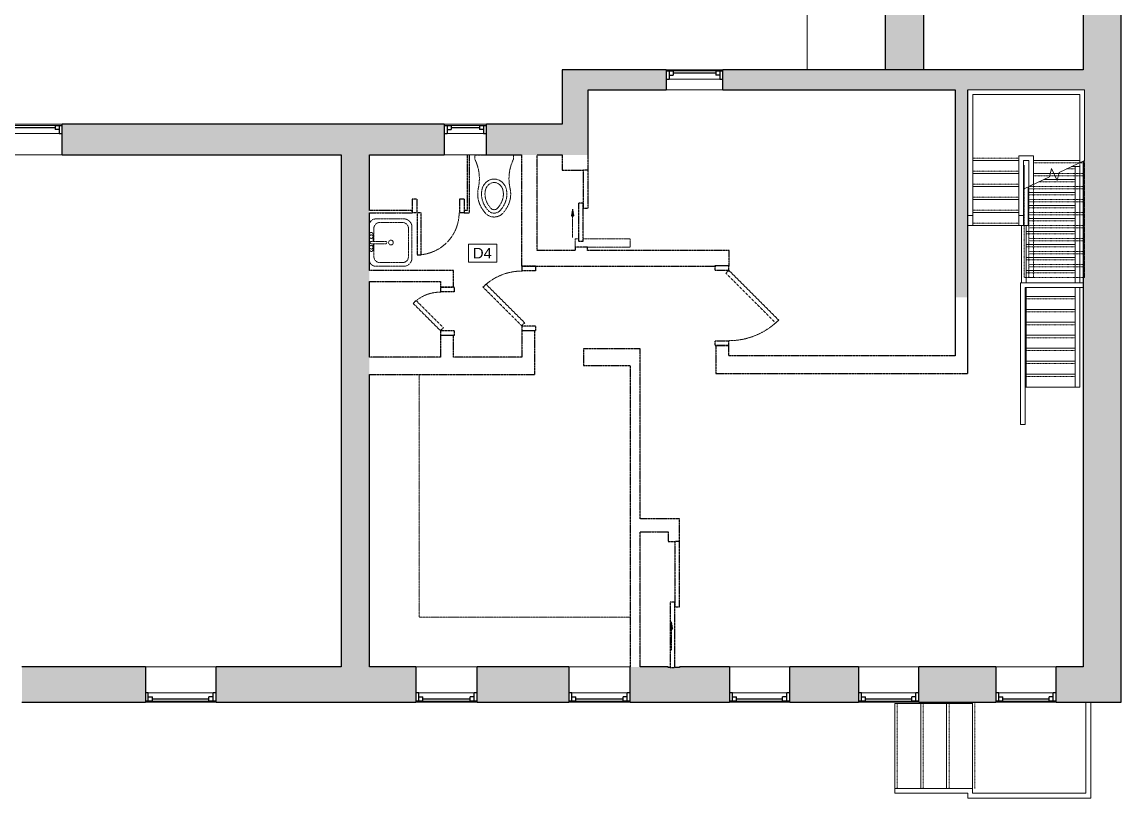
# Model space of a CAD drawing. Header units: inches. Extents: x -529 to 1015, y -2066 to -1239.
# Drawn here: x 549.6 to 1015, y -1970.5 to -1641.7 of the extents above; entities that cross this region are included whole.
import ezdxf

# ---------------------------------------------------------------- set-up
doc = ezdxf.new("R2010")
doc.units = ezdxf.units.IN
doc.header["$MEASUREMENT"] = 0
doc.linetypes.add('Demolished', pattern=[0.1875, 0.125, -0.0625])
doc.linetypes.add('Overhead 1_16_', pattern=[0.101562, 0.0625, -0.039062])
for name, color, linetype, lineweight in [('A-ANNO-KEYN', 231, 'Continuous', 9), ('A-DETL-GENF', 92, 'Demolished', 9), ('A-DOOR', 31, 'Continuous', 18), ('A-DOOR-FRAM', 31, 'Continuous', 30), ('A-FLOR-HRAL', 11, 'Continuous', 18), ('A-GENM', 13, 'Demolished', 9), ('A-GLAZ', 151, 'Continuous', 18), ('A-ROOF', 132, 'Demolished', 9), ('A-ROOF-PATT', 132, 'Continuous', 18), ('A-WALL', 113, 'Continuous', 18), ('A-WALL-PATT', 111, 'Continuous', 18), ('I-WALL', 2, 'Demolished', 9), ('P-SANR-FIXT', 6, 'Demolished', 9), ('S-STRS', 31, 'Continuous', 18), ('S-STRS-MBND', 31, 'Continuous', 18)]:
    doc.layers.add(name, color=color, linetype=linetype, lineweight=lineweight)
doc.styles.add('Arial', font='arial.ttf', dxfattribs={"height": 4.5})

# ---------------------------------------------------------------- blocks, each defined once
blk = doc.blocks.new('Window-Double-Hung - 24_ x 44_-5956784-2ND FLOOR - DEMOLITION')
at = {"layer": 'A-GLAZ', "color": 8, "lineweight": 30}
for p, q in [((-12, 4.25), (-12, -4.25)), ((-12, 3.75), (-9, 3.75)), ((-12, 0.25), (-10.75, 0.25)), ((-10.75, 3.75), (-10.75, 0.25)), ((-10.75, 2), (-9, 2)), ((-9, 3.75), (-9, 2)), ((-9, 2.875), (9, 2.875)), ((9, 3.75), (12, 3.75)), ((9, 3.75), (9, 2)), ((10.75, 2), (9, 2)), ((10.75, 3.75), (10.75, 0.25)), ((10.75, 0.25), (12, 0.25)), ((12, -4.25), (12, 4.25))]:
    blk.add_line(p, q, dxfattribs=at)
at = {"layer": 'A-GLAZ'}
for p, q in [((12, 4.25), (-12, 4.25)), ((-12, -4.25), (12, -4.25))]:
    blk.add_line(p, q, dxfattribs=at)
at = {"layer": 'A-GLAZ', "lineweight": 9}
for p, q in [((-10.75, 0.25), (10.75, 0.25)), ((-9, 3.75), (9, 3.75))]:
    blk.add_line(p, q, dxfattribs=at)
blk = doc.blocks.new('Window-Double-Hung - 24_ x 44_-5077948-2ND FLOOR - DEMOLITION')
at = {"layer": 'A-GLAZ', "color": 8, "lineweight": 30}
for p, q in [((-12, 6.5), (-12, -6.5)), ((-12, 6), (-9, 6)), ((-10.75, 6), (-10.75, 2.5)), ((-9, 6), (-9, 4.25)), ((-9, 5.125), (9, 5.125)), ((9, 6), (12, 6)), ((9, 6), (9, 4.25)), ((10.75, 6), (10.75, 2.5)), ((12, -6.5), (12, 6.5)), ((-12, 2.5), (-10.75, 2.5)), ((-10.75, 4.25), (-9, 4.25)), ((10.75, 4.25), (9, 4.25)), ((10.75, 2.5), (12, 2.5))]:
    blk.add_line(p, q, dxfattribs=at)
at = {"layer": 'A-GLAZ'}
for p, q in [((12, 6.5), (-12, 6.5)), ((-12, -6.5), (12, -6.5))]:
    blk.add_line(p, q, dxfattribs=at)
at = {"layer": 'A-GLAZ', "lineweight": 9}
for p, q in [((-9, 6), (9, 6)), ((-10.75, 2.5), (10.75, 2.5))]:
    blk.add_line(p, q, dxfattribs=at)
blk = doc.blocks.new('Single Flush - OTJ_SOLIDFLUSH_ALUM 7_ 1_ 11 3_8_-5152965-2ND FLOOR - DEMOLITION')
at = {"layer": 'A-DOOR', "color": 10, "linetype": 'Demolished', "lineweight": 30}
for p, q in [((-6.04, -17.91), (10.36, -1.51)), ((11.59, -2.75), (-4.8, -19.15)), ((10.36, -1.51), (11.59, -2.75)), ((-4.8, -19.15), (-6.04, -17.91))]:
    blk.add_line(p, q, dxfattribs=at)
at = {"layer": 'A-DOOR', "color": 7, "linetype": 'Demolished', "lineweight": 9}
blk.add_arc((11.59, -2.75), 23.19, 179.5, 225, dxfattribs=at)
at = {"layer": 'A-DOOR-FRAM', "color": 10, "linetype": 'Demolished'}
for p, q in [((-13.69, 3), (-13.69, -2.75)), ((-13.69, 3), (-11.69, 3)), ((-11.69, 3), (-11.69, -2.75)), ((11.69, 3), (11.69, -2.75)), ((11.69, 3), (13.69, 3)), ((13.69, 3), (13.69, -2.75)), ((-13.69, -2.75), (-11.69, -2.75)), ((11.69, -2.75), (13.69, -2.75))]:
    blk.add_line(p, q, dxfattribs=at)
blk = doc.blocks.new('Single Flush - OTJ_SOLIDFLUSH_ALUM 7_ 2_ 6_-5153033-2ND FLOOR - DEMOLITION')
at = {"layer": 'A-DOOR', "color": 10, "linetype": 'Demolished', "lineweight": 30}
for p, q in [((-7.41, -22.59), (13.67, -1.51)), ((14.91, -2.75), (-6.17, -23.83)), ((13.67, -1.51), (14.91, -2.75)), ((-6.17, -23.83), (-7.41, -22.59))]:
    blk.add_line(p, q, dxfattribs=at)
at = {"layer": 'A-DOOR', "color": 7, "linetype": 'Demolished', "lineweight": 9}
blk.add_arc((14.91, -2.75), 29.81, 179.5, 225, dxfattribs=at)
at = {"layer": 'A-DOOR-FRAM', "color": 10, "linetype": 'Demolished'}
for p, q in [((-17, 3), (-17, -2.75)), ((-17, 3), (-15, 3)), ((-15, 3), (-15, -2.75)), ((15, 3), (15, -2.75)), ((15, 3), (17, 3)), ((17, 3), (17, -2.75)), ((-17, -2.75), (-15, -2.75)), ((15, -2.75), (17, -2.75))]:
    blk.add_line(p, q, dxfattribs=at)
blk = doc.blocks.new('Door-Double-Sliding - 2_ 6_ width-5113246-2ND FLOOR - DEMOLITION')
at = {"layer": 'A-DETL-GENF'}
blk.add_hatch(color=7, dxfattribs=at).paths.add_polyline_path([(4.51, 4.53), (1.5, 4), (4.51, 3.47)], flags=0)
at = {"layer": 'A-DETL-GENF', "color": 7}
for p, q in [((4.51, 4.53), (1.5, 4)), ((13.5, 4), (1.5, 4)), ((1.5, 4), (4.51, 3.47)), ((4.51, 3.47), (4.51, 4.53))]:
    blk.add_line(p, q, dxfattribs=at)
at = {"layer": 'A-DOOR', "color": 10, "linetype": 'Demolished', "lineweight": 30}
for p, q in [((1, 10.5), (-15, 10.5)), ((-15, 10.5), (-15, 8.5)), ((1, 8.5), (1, 10.5)), ((-15, 8.5), (1, 8.5)), ((15, 8.5), (-1, 8.5)), ((-1, 8.5), (-1, 6.5)), ((-1, 6.5), (15, 6.5)), ((15, 6.5), (15, 8.5))]:
    blk.add_line(p, q, dxfattribs=at)
blk = doc.blocks.new('Single Flush - OTJ_SOLIDFLUSH_ALUM 7_ 1_ 4 17_32_-5153083-2ND FLOOR - DEMOLITION')
at = {"layer": 'A-DOOR', "color": 10, "linetype": 'Demolished', "lineweight": 30}
for p, q in [((-4.62, -13.07), (6.93, -1.51)), ((8.17, -2.75), (-3.38, -14.31)), ((6.93, -1.51), (8.17, -2.75)), ((-3.38, -14.31), (-4.62, -13.07))]:
    blk.add_line(p, q, dxfattribs=at)
at = {"layer": 'A-DOOR', "color": 7, "linetype": 'Demolished', "lineweight": 9}
blk.add_arc((8.17, -2.75), 16.34, 179.5, 225, dxfattribs=at)
at = {"layer": 'A-DOOR-FRAM', "color": 10, "linetype": 'Demolished'}
for p, q in [((-10.27, 3), (-10.27, -2.75)), ((-10.27, 3), (-8.27, 3)), ((-8.27, 3), (-8.27, -2.75)), ((8.27, 3), (8.27, -2.75)), ((8.27, 3), (10.27, 3)), ((10.27, 3), (10.27, -2.75)), ((-10.27, -2.75), (-8.27, -2.75)), ((8.27, -2.75), (10.27, -2.75))]:
    blk.add_line(p, q, dxfattribs=at)
blk = doc.blocks.new('Door-Double-Sliding - 4_ 5 15_32_-5113645-2ND FLOOR - DEMOLITION')
at = {"layer": 'A-DETL-GENF'}
blk.add_hatch(color=7, dxfattribs=at).paths.add_polyline_path([(10.38, 4.53), (7.37, 4), (10.38, 3.47)], flags=0)
at = {"layer": 'A-DETL-GENF', "color": 7}
for p, q in [((10.38, 4.53), (7.37, 4)), ((19.37, 4), (7.37, 4)), ((7.37, 4), (10.38, 3.47)), ((10.38, 3.47), (10.38, 4.53))]:
    blk.add_line(p, q, dxfattribs=at)
at = {"layer": 'A-DOOR', "color": 10, "linetype": 'Demolished', "lineweight": 30}
for p, q in [((1, 7.44), (-26.73, 7.44)), ((-26.73, 7.44), (-26.73, 5.44)), ((-26.73, 5.44), (1, 5.44)), ((26.73, 5.44), (-1, 5.44)), ((-1, 5.44), (-1, 3.44)), ((1, 5.44), (1, 7.44)), ((26.73, 3.44), (26.73, 5.44)), ((-1, 3.44), (26.73, 3.44))]:
    blk.add_line(p, q, dxfattribs=at)
blk = doc.blocks.new('Window-Double-Hung - 2_ - 1 139_256_ Wx 42_-5478414-2ND FLOOR - DEMOLITION')
at = {"layer": 'A-GLAZ', "color": 8, "lineweight": 30}
for p, q in [((-12.77, 7.5), (-12.77, -7.5)), ((-12.77, 7), (-9.77, 7)), ((-11.52, 7), (-11.52, 3.5)), ((-11.52, 5.25), (-9.77, 5.25)), ((-9.77, 7), (-9.77, 5.25)), ((-9.77, 6.13), (9.77, 6.13)), ((9.77, 7), (12.77, 7)), ((9.77, 7), (9.77, 5.25)), ((11.52, 5.25), (9.77, 5.25)), ((11.52, 7), (11.52, 3.5)), ((12.77, -7.5), (12.77, 7.5)), ((-12.77, 3.5), (-11.52, 3.5)), ((11.52, 3.5), (12.77, 3.5))]:
    blk.add_line(p, q, dxfattribs=at)
at = {"layer": 'A-GLAZ'}
for p, q in [((12.77, 7.5), (-12.77, 7.5)), ((-12.77, -7.5), (12.77, -7.5))]:
    blk.add_line(p, q, dxfattribs=at)
at = {"layer": 'A-GLAZ', "lineweight": 9}
for p, q in [((-9.77, 7), (9.77, 7)), ((-11.52, 3.5), (11.52, 3.5))]:
    blk.add_line(p, q, dxfattribs=at)
blk = doc.blocks.new('Window-Double-Hung - 26_ x 42_-5114290-2ND FLOOR - DEMOLITION')
at = {"layer": 'A-GLAZ', "color": 8, "lineweight": 30}
for p, q in [((-13, 7.5), (-13, -7.5)), ((-13, 7), (-10, 7)), ((-11.75, 7), (-11.75, 3.5)), ((-11.75, 5.25), (-10, 5.25)), ((-10, 7), (-10, 5.25)), ((-10, 6.125), (10, 6.125)), ((10, 7), (13, 7)), ((10, 7), (10, 5.25)), ((11.75, 5.25), (10, 5.25)), ((11.75, 7), (11.75, 3.5)), ((13, -7.5), (13, 7.5)), ((-13, 3.5), (-11.75, 3.5)), ((11.75, 3.5), (13, 3.5))]:
    blk.add_line(p, q, dxfattribs=at)
at = {"layer": 'A-GLAZ'}
for p, q in [((13, 7.5), (-13, 7.5)), ((-13, -7.5), (13, -7.5))]:
    blk.add_line(p, q, dxfattribs=at)
at = {"layer": 'A-GLAZ', "lineweight": 9}
for p, q in [((-10, 7), (10, 7)), ((-11.75, 3.5), (11.75, 3.5))]:
    blk.add_line(p, q, dxfattribs=at)
blk = doc.blocks.new('Window-Double-Hung - 2_ - 5 239_256_ W x 42_-5478030-2ND FLOOR - DEMOLITION')
at = {"layer": 'A-GLAZ', "color": 8, "lineweight": 30}
for p, q in [((-14.97, 7.5), (-14.97, -7.5)), ((-14.97, 7), (-11.97, 7)), ((-13.72, 7), (-13.72, 3.5)), ((-13.72, 5.25), (-11.97, 5.25)), ((-11.97, 7), (-11.97, 5.25)), ((-11.97, 6.13), (11.97, 6.13)), ((11.97, 7), (14.97, 7)), ((11.97, 7), (11.97, 5.25)), ((13.72, 5.25), (11.97, 5.25)), ((13.72, 7), (13.72, 3.5)), ((14.97, -7.5), (14.97, 7.5)), ((-14.97, 3.5), (-13.72, 3.5)), ((13.72, 3.5), (14.97, 3.5))]:
    blk.add_line(p, q, dxfattribs=at)
at = {"layer": 'A-GLAZ'}
for p, q in [((14.97, 7.5), (-14.97, 7.5)), ((-14.97, -7.5), (14.97, -7.5))]:
    blk.add_line(p, q, dxfattribs=at)
at = {"layer": 'A-GLAZ', "lineweight": 9}
for p, q in [((-11.97, 7), (11.97, 7)), ((-13.72, 3.5), (13.72, 3.5))]:
    blk.add_line(p, q, dxfattribs=at)
blk = doc.blocks.new('Top Rail Type - Top Rail_Internal_-5120878-2ND FLOOR - DEMOLITION')
at = {"layer": 'A-FLOR-HRAL', "lineweight": 9}
blk.add_hatch(color=7, dxfattribs=at).paths.add_polyline_path([(973.68, -1723.68), (973.68, -1723.67), (971.68, -1723.68)], flags=0)
for p, q in [((971.68, -1723.68), (973.68, -1723.68)), ((971.68, -1727.91), (971.68, -1723.68)), ((973.68, -1723.68), (973.68, -1727.91)), ((973.68, -1727.91), (971.68, -1727.91))]:
    blk.add_line(p, q, dxfattribs=at)
blk = doc.blocks.new('Top Rail Type - Top Rail_Internal_-V3-2ND FLOOR - DEMOLITION')
at = {"layer": 'A-FLOR-HRAL', "lineweight": 9}
for p, q in [((971.68, -1698.41), (977.98, -1698.41)), ((971.68, -1703.41), (971.68, -1698.41)), ((977.98, -1698.41), (977.98, -1710.43)), ((973.68, -1700.41), (975.98, -1700.41)), ((973.68, -1703.41), (973.68, -1700.41)), ((975.98, -1700.41), (975.98, -1711.37)), ((971.68, -1727.91), (971.68, -1703.41)), ((973.68, -1727.91), (973.68, -1703.41)), ((975.98, -1711.37), (977.98, -1710.43)), ((971.68, -1727.91), (973.68, -1727.91))]:
    blk.add_line(p, q, dxfattribs=at)
at = {"layer": 'A-FLOR-HRAL', "linetype": 'Overhead 1_16_', "lineweight": 9}
for p, q in [((975.98, -1711.37), (975.98, -1749.91)), ((977.98, -1710.43), (977.98, -1749.91)), ((977.98, -1749.91), (975.98, -1749.91))]:
    blk.add_line(p, q, dxfattribs=at)
blk = doc.blocks.new('Top Rail Type - Top Rail_Internal_-5120897-2ND FLOOR - DEMOLITION')
at = {"layer": 'A-FLOR-HRAL', "lineweight": 9}
blk.add_hatch(color=7, dxfattribs=at).paths.add_polyline_path([(952.18, -1723.68), (952.18, -1723.67), (950.18, -1723.68)], flags=0)
for p, q in [((950.18, -1723.68), (952.18, -1723.68)), ((950.18, -1727.91), (950.18, -1723.68)), ((952.18, -1723.68), (952.18, -1727.91)), ((952.18, -1727.91), (950.18, -1727.91))]:
    blk.add_line(p, q, dxfattribs=at)
blk = doc.blocks.new('Top Rail Type - Top Rail_Internal_-V4-2ND FLOOR - DEMOLITION')
at = {"layer": 'A-FLOR-HRAL', "lineweight": 9}
for p, q in [((950.18, -1670.41), (999.48, -1670.41)), ((950.18, -1700.41), (950.18, -1670.41)), ((999.48, -1670.41), (999.48, -1694.91)), ((952.18, -1672.41), (997.48, -1672.41)), ((952.18, -1700.41), (952.18, -1672.41)), ((997.48, -1672.41), (997.48, -1694.91)), ((997.48, -1694.91), (997.48, -1701.34)), ((999.48, -1694.91), (999.48, -1700.41)), ((950.18, -1727.91), (950.18, -1700.41)), ((952.18, -1727.91), (952.18, -1700.41)), ((997.48, -1701.34), (999.48, -1700.41)), ((950.18, -1727.91), (952.18, -1727.91))]:
    blk.add_line(p, q, dxfattribs=at)
at = {"layer": 'A-FLOR-HRAL', "linetype": 'Overhead 1_16_', "lineweight": 9}
for p, q in [((997.48, -1701.34), (997.48, -1749.91)), ((999.48, -1700.41), (999.48, -1749.91)), ((999.48, -1749.91), (997.48, -1749.91))]:
    blk.add_line(p, q, dxfattribs=at)
blk = doc.blocks.new('Top Rail Type - Top Rail_Internal_-5427093-2ND FLOOR - DEMOLITION')
at = {"layer": 'A-FLOR-HRAL', "lineweight": 9}
for p, q in [((972.39, -1812.18), (972.39, -1752.16)), ((972.39, -1752.16), (998.98, -1752.16)), ((974.39, -1754.16), (974.39, -1812.18)), ((998.98, -1754.16), (974.39, -1754.16)), ((974.39, -1812.18), (972.39, -1812.18))]:
    blk.add_line(p, q, dxfattribs=at)
blk = doc.blocks.new('Top Rail Type - Top Rail_Internal_-V5-2ND FLOOR - DEMOLITION')
at = {"layer": 'A-FLOR-HRAL', "lineweight": 9}
for p, q in [((972.39, -1752.16), (998.98, -1752.16)), ((972.39, -1812.18), (972.39, -1752.16)), ((974.39, -1754.16), (998.98, -1754.16)), ((974.39, -1812.18), (974.39, -1754.16)), ((972.39, -1812.18), (974.39, -1812.18))]:
    blk.add_line(p, q, dxfattribs=at)
blk = doc.blocks.new('P-Toilet-Wall-3D - Wall Mount-5502591-2ND FLOOR - DEMOLITION')
at = {"layer": 'P-SANR-FIXT', "color": 7}
for p, q in [((-277.88, -1709.22), (-277.88, -1702.22)), ((-277.88, -1702.22), (-276.26, -1702.22)), ((-277.95, -1709.22), (-277.88, -1709.22)), ((-277.88, -1711.72), (-277.95, -1711.72)), ((-277.88, -1718.72), (-277.88, -1711.72)), ((-276.26, -1718.72), (-277.88, -1718.72))]:
    blk.add_line(p, q, dxfattribs=at)
for centre, radius, start, end in [((-267.85, -1685.37), 18.83, 243.4615, 282.704), ((-262.82, -1710.47), 4.87, 149.296, 210.704), ((-262.09, -1710.9), 5.71, 102.704, 149.296), ((-262.09, -1710.9), 4.24, 102.704, 149.296), ((-261.3, -1714.4), 10.93, 65.296, 102.704), ((-261.3, -1714.4), 9.3, 65.296, 102.704), ((-261.3, -1714.4), 7.83, 65.296, 102.704), ((-262.62, -1717.28), 11, 48.704, 65.296), ((-262.62, -1717.28), 12.47, 48.704, 65.296), ((-262.62, -1717.28), 14.09, 48.704, 65.296), ((-256.64, -1710.47), 3.4, 311.296, 48.704), ((-256.64, -1710.47), 5.03, 311.296, 48.704), ((-262.82, -1710.47), 3.4, 149.296, 210.704), ((-262.09, -1710.04), 4.24, 210.704, 257.296), ((-262.62, -1703.66), 11, 294.704, 311.296), ((-256.64, -1710.47), 1.93, 311.296, 48.704), ((-267.85, -1735.57), 18.83, 77.296, 116.5385), ((-262.09, -1710.04), 5.71, 210.704, 257.296), ((-261.3, -1706.53), 10.93, 257.296, 294.704), ((-261.3, -1706.53), 9.3, 257.296, 294.704), ((-261.3, -1706.53), 7.83, 257.296, 294.704), ((-262.62, -1703.66), 12.47, 294.704, 311.296), ((-262.62, -1703.66), 14.09, 294.704, 311.296)]:
    blk.add_arc(centre, radius, start, end, dxfattribs=at)
blk = doc.blocks.new('Sink Vanity-Square - 20_ x 18_-5505248-2ND FLOOR - DEMOLITION')
at = {"layer": 'P-SANR-FIXT', "color": 7}
for p, q in [((-6.06, 10.91), (7.3, 10.91)), ((-5.38, 9.41), (6.62, 9.41)), ((-9.38, -4.59), (-9.38, 6.91)), ((-7.88, -2.72), (-7.88, 6.91)), ((9.12, 6.91), (9.12, -2.72)), ((10.62, 6.91), (10.62, -4.59)), ((0.12, -6.33), (0.12, -0.22)), ((1.12, -6.33), (1.12, -0.22)), ((0.12, -5.22), (-5.38, -5.22)), ((-2.88, -5.59), (0.12, -5.59)), ((6.62, -5.22), (1.12, -5.22)), ((1.12, -5.59), (3.62, -5.59))]:
    blk.add_line(p, q, dxfattribs=at)
for centre, radius, start, end in [((-5.91, 7.4), 3.51, 92.4502, 188.1497), ((-5.38, 6.91), 2.5, 90, 180), ((6.62, 6.91), 2.5, 360, 90), ((7.15, 7.4), 3.51, 351.8503, 87.5498), ((0.62, 2), 1, 360, 180), ((0.62, 2), 1, 180, 0), ((0.62, -0.22), 0.5, 360, 180), ((-6.88, -4.59), 2.5, 180, 270), ((-5.38, -2.72), 2.5, 180, 270), ((6.62, -2.72), 2.5, 270, 360), ((8.12, -4.59), 2.5, 270, 0), ((-2.88, -6.34), 0.75, 90, 270), ((-1.88, -6.34), 0.75, 360, 180), ((-1.88, -6.34), 0.75, 180, 0), ((0.62, -6.33), 0.5, 180, 0), ((2.62, -6.34), 0.75, 0, 180), ((2.62, -6.34), 0.75, 180, 0), ((3.62, -6.34), 0.75, 270, 90)]:
    blk.add_arc(centre, radius, start, end, dxfattribs=at)
blk = doc.blocks.new('Single Flush - OTJ_SOLIDFLUSH_ALUM 1_5_ W-5505431-2ND FLOOR - DEMOLITION')
at = {"layer": 'A-DOOR', "color": 10, "linetype": 'Demolished', "lineweight": 30}
for p, q in [((7.15625, 18.3125), (7.15625, 0.5)), ((8.90625, 18.3125), (7.15625, 18.3125)), ((8.90625, 0.5), (8.90625, 18.3125)), ((7.15625, 0.5), (8.90625, 0.5))]:
    blk.add_line(p, q, dxfattribs=at)
at = {"layer": 'A-DOOR', "color": 7, "linetype": 'Demolished', "lineweight": 9}
blk.add_arc((8.90625, 0.5), 17.8125, 90, 180.5, dxfattribs=at)
at = {"layer": 'A-DOOR-FRAM', "color": 10, "linetype": 'Demolished'}
for p, q in [((-11, -5.25), (-11, 0.5)), ((-11, 0.5), (-9, 0.5)), ((-9, -5.25), (-9, 0.5)), ((9.000004, -5.25), (9.000004, 0.5)), ((9.000004, 0.5), (11.000004, 0.5)), ((11.000004, -5.25), (11.000004, 0.5)), ((-11, -5.25), (-9, -5.25)), ((9.000004, -5.25), (11.000004, -5.25))]:
    blk.add_line(p, q, dxfattribs=at)
blk = doc.blocks.new('existing ct 3 - existing ct 3-5509480-2ND FLOOR - DEMOLITION')
at = {"layer": 'A-GENM', "color": 7}
for p, q in [((717.72, -1893.91), (717.72, -1790.97)), ((807.14, -1893.91), (717.72, -1893.91))]:
    blk.add_line(p, q, dxfattribs=at)
blk = doc.blocks.new('Window-Double-Hung - 18_ x 36_-5956772-2ND FLOOR - DEMOLITION')
at = {"layer": 'A-GLAZ', "color": 8, "lineweight": 30}
for p, q in [((-9, 6.5), (-9, -6.5)), ((-9, 6), (-6, 6)), ((-7.75, 6), (-7.75, 2.5)), ((-6, 6), (-6, 4.25)), ((-6, 5.125), (6, 5.125)), ((6, 6), (9, 6)), ((6, 6), (6, 4.25)), ((7.75, 6), (7.75, 2.5)), ((9, -6.5), (9, 6.5)), ((-9, 2.5), (-7.75, 2.5)), ((-7.75, 4.25), (-6, 4.25)), ((7.75, 4.25), (6, 4.25)), ((7.75, 2.5), (9, 2.5))]:
    blk.add_line(p, q, dxfattribs=at)
at = {"layer": 'A-GLAZ'}
for p, q in [((9, 6.5), (-9, 6.5)), ((-9, -6.5), (9, -6.5))]:
    blk.add_line(p, q, dxfattribs=at)
at = {"layer": 'A-GLAZ', "lineweight": 9}
for p, q in [((-6, 6), (6, 6)), ((-7.75, 2.5), (7.75, 2.5))]:
    blk.add_line(p, q, dxfattribs=at)
blk = doc.blocks.new('Keynote Tag - Keynote Number - Boxed-135510-2ND FLOOR - DEMOLITION')
at = {"layer": 'A-ANNO-KEYN'}
for p, q in [((-0.125, -0.0792), (-0.125, 0.0781)), ((-0.125, 0.0781), (0.125, 0.0781)), ((0.125, 0.0781), (0.125, -0.0792)), ((-0.125, -0.0792), (0.125, -0.0792))]:
    blk.add_line(p, q, dxfattribs=at)

msp = doc.modelspace()

# ---------------------------------------------------------------- hatches: boundary and pattern name
at = {"layer": 'A-ROOF-PATT'}
msp.add_hatch(color=250, dxfattribs=at).paths.add_polyline_path([(931.45, -1661.91), (931.45, -1424.56), (915.13, -1424.56), (915.13, -1661.91)], flags=0)
at = {"layer": 'A-WALL-PATT', "lineweight": 9}
for points in [[(998.98, -1929.91), (1014.98, -1929.91), (1014.98, -1437.56), (998.98, -1437.56), (998.98, -1670.41), (999.48, -1670.41), (999.48, -1700.41), (998.98, -1700.64), (998.98, -1914.91)], [(778.27, -1697.97), (789.27, -1697.97), (789.27, -1661.91), (778.27, -1661.91), (778.27, -1684.97)], [(997.48, -1670.41), (998.98, -1670.41), (998.98, -1661.91), (898.62, -1661.91), (898.62, -1670.41), (986.03, -1670.41)], [(950.18, -1758.38), (950.18, -1670.41), (944.68, -1670.41), (944.68, -1758.38)], [(696.72, -1914.91), (696.72, -1697.97), (684.72, -1697.97), (684.72, -1914.91)]]:
    msp.add_hatch(color=7, dxfattribs=at).paths.add_polyline_path(points, flags=0)
h = msp.add_hatch(color=7, dxfattribs=at)
h.paths.add_polyline_path([(846.36, -1670.41), (898.62, -1670.41), (898.62, -1661.91), (846.36, -1661.91)], flags=0)
h.paths.add_polyline_path([(789.27, -1670.41), (822.36, -1670.41), (822.36, -1661.91), (789.27, -1661.91)], flags=0)
h = msp.add_hatch(color=7, dxfattribs=at)
h.paths.add_polyline_path([(728.31, -1697.97), (728.31, -1684.97), (566.63, -1684.97), (566.63, -1697.97), (720.63, -1697.97)], flags=0)
h.paths.add_polyline_path([(778.27, -1697.97), (778.27, -1684.97), (746.31, -1684.97), (746.31, -1697.97), (773.71, -1697.97)], flags=0)
h.paths.add_polyline_path([(531.38, -1697.97), (542.63, -1697.97), (542.63, -1684.97), (531.38, -1684.97)], flags=0)
h = msp.add_hatch(color=7, dxfattribs=at)
h.paths.add_polyline_path([(987.5, -1929.91), (998.98, -1929.91), (998.98, -1914.91), (987.5, -1914.93), (987.5, -1928.95)], flags=0)
h.paths.add_polyline_path([(929.37, -1929.91), (961.96, -1929.91), (961.96, -1914.91), (929.37, -1914.91), (929.37, -1924.1)], flags=0)
h.paths.add_polyline_path([(903.82, -1929.91), (903.82, -1914.91), (874.68, -1914.91), (874.68, -1929.91), (879.87, -1929.91)], flags=0)
h.paths.add_polyline_path([(849.14, -1929.91), (849.14, -1914.91), (828.03, -1914.91), (828.03, -1915.23), (823.16, -1915.23), (823.16, -1914.91), (807.14, -1914.91), (807.14, -1929.91), (826.03, -1929.91)], flags=0)
h.paths.add_polyline_path([(781.14, -1929.91), (781.14, -1914.91), (742.31, -1914.91), (742.31, -1929.91)], flags=0)
h.paths.add_polyline_path([(716.31, -1929.91), (716.31, -1914.91), (631.75, -1914.91), (631.75, -1929.91), (667.55, -1929.91)], flags=0)
h.paths.add_polyline_path([(601.82, -1929.91), (601.82, -1914.91), (549.57, -1914.91), (549.57, -1929.91)], flags=0)
h.paths.add_polyline_path([(519.64, -1929.91), (519.64, -1914.91), (478.36, -1914.91), (478.36, -1929.91)], flags=0)
h.paths.add_polyline_path([(407, -1929.91), (448.42, -1929.91), (448.42, -1914.91), (407, -1914.91)], flags=0)
h.paths.add_polyline_path([(377.07, -1929.91), (377.07, -1914.91), (335.08, -1914.91), (335.08, -1929.91), (349.06, -1929.91)], flags=0)

# ---------------------------------------------------------------- linework, layer by layer
at = {"layer": 'A-ROOF', "linetype": 'Continuous', "lineweight": 18}
msp.add_line((882.14, -1424.56), (882.14, -1661.91), dxfattribs=at)
at = {"layer": 'A-ROOF', "color": 8, "linetype": 'Continuous', "lineweight": 30}
for p, q in [((915.13, -1424.56), (915.13, -1661.91)), ((931.45, -1661.91), (931.45, -1424.56))]:
    msp.add_line(p, q, dxfattribs=at)
at = {"layer": 'A-WALL', "color": 8, "lineweight": 30}
for p, q in [((1014.98, -1929.91), (1014.98, -1424.56)), ((998.98, -1437.56), (998.98, -1661.91)), ((778.27, -1661.91), (778.27, -1684.97)), ((822.36, -1661.91), (778.27, -1661.91)), ((998.98, -1661.91), (846.36, -1661.91)), ((789.27, -1697.97), (789.27, -1670.41)), ((789.27, -1670.41), (822.36, -1670.41)), ((846.36, -1670.41), (944.68, -1670.41)), ((728.31, -1684.97), (566.63, -1684.97)), ((778.27, -1684.97), (746.31, -1684.97)), ((566.63, -1697.97), (684.72, -1697.97)), ((696.72, -1697.97), (728.31, -1697.97)), ((746.31, -1697.97), (761.13, -1697.97)), ((767.75, -1697.97), (778.27, -1697.97)), ((998.98, -1700.64), (998.98, -1914.91)), ((601.82, -1914.91), (549.57, -1914.91)), ((684.72, -1914.91), (631.75, -1914.91)), ((716.31, -1914.91), (696.72, -1914.91)), ((781.14, -1914.91), (742.31, -1914.91)), ((823.16, -1914.91), (811.37, -1914.91)), ((823.16, -1915.23), (823.16, -1914.91)), ((824.03, -1915.23), (823.16, -1915.23)), ((828.03, -1915.23), (826.03, -1915.23)), ((849.14, -1914.91), (828.03, -1914.91)), ((828.03, -1914.91), (828.03, -1915.23)), ((903.82, -1914.91), (874.68, -1914.91)), ((961.96, -1914.91), (929.37, -1914.91)), ((998.98, -1914.91), (987.5, -1914.91)), ((549.57, -1929.91), (601.82, -1929.91)), ((631.75, -1929.91), (716.31, -1929.91)), ((742.31, -1929.91), (781.14, -1929.91)), ((807.14, -1929.91), (849.14, -1929.91)), ((874.68, -1929.91), (903.82, -1929.91)), ((929.37, -1929.91), (961.96, -1929.91)), ((987.5, -1929.91), (1014.98, -1929.91))]:
    msp.add_line(p, q, dxfattribs=at)
at = {"layer": 'A-WALL', "color": 10, "linetype": 'Demolished', "lineweight": 30}
for p, q in [((726.78, -1746.97), (696.72, -1746.97)), ((696.72, -1751.6), (726.78, -1751.6))]:
    msp.add_line(p, q, dxfattribs=at)
at = {"layer": 'I-WALL', "color": 8, "linetype": 'Continuous', "lineweight": 30}
for p, q in [((944.68, -1670.41), (944.68, -1783.13)), ((950.18, -1790.63), (950.18, -1670.41)), ((684.72, -1697.97), (684.72, -1914.91)), ((696.72, -1721.54), (696.72, -1697.97)), ((696.72, -1746.97), (696.72, -1722.54)), ((696.72, -1783.72), (696.72, -1751.6)), ((696.72, -1914.91), (696.72, -1790.97))]:
    msp.add_line(p, q, dxfattribs=at)
at = {"layer": 'I-WALL', "color": 10, "lineweight": 30}
for p, q in [((738.03, -1697.97), (738.03, -1721.54)), ((739.03, -1722.54), (739.03, -1697.97)), ((761.13, -1697.97), (761.13, -1745.13)), ((767.75, -1738.5), (767.75, -1697.97)), ((778.27, -1697.97), (778.27, -1704.51)), ((789.27, -1704.51), (789.27, -1697.97)), ((778.27, -1704.51), (787.27, -1704.51)), ((714.78, -1721.54), (696.72, -1721.54)), ((714.78, -1722.54), (714.78, -1721.54)), ((738.03, -1721.54), (736.78, -1721.54)), ((736.78, -1721.54), (736.78, -1722.54)), ((696.72, -1722.54), (714.78, -1722.54)), ((736.78, -1722.54), (739.03, -1722.54)), ((783.85, -1738.5), (767.75, -1738.5)), ((789.1, -1737.1), (783.85, -1737.1)), ((783.85, -1737.1), (783.85, -1738.5)), ((789.1, -1738.5), (789.1, -1737.1)), ((848.99, -1738.5), (789.1, -1738.5)), ((848.99, -1745.13), (848.99, -1738.5)), ((761.13, -1745.13), (843.41, -1745.13)), ((843.41, -1745.13), (843.41, -1744.81)), ((843.41, -1744.81), (848.91, -1744.81)), ((848.91, -1744.81), (848.91, -1745.13)), ((848.91, -1745.13), (848.99, -1745.13)), ((732.28, -1746.97), (726.78, -1746.97)), ((732.28, -1754.02), (732.28, -1746.97)), ((726.78, -1751.6), (726.78, -1754.02)), ((726.78, -1754.02), (732.28, -1754.02)), ((766.72, -1772.5), (761.22, -1772.5)), ((761.22, -1772.5), (761.22, -1783.72)), ((766.72, -1790.97), (766.72, -1772.5)), ((732.28, -1774.55), (726.78, -1774.55)), ((726.78, -1774.55), (726.78, -1783.72)), ((732.28, -1783.72), (732.28, -1774.55)), ((811.37, -1780.16), (787.33, -1780.16)), ((787.33, -1780.16), (787.33, -1787.16)), ((811.37, -1852.24), (811.37, -1780.16)), ((843.41, -1778.81), (843.41, -1790.63)), ((848.91, -1778.81), (843.41, -1778.81)), ((848.91, -1783.13), (848.91, -1778.81)), ((726.78, -1783.72), (696.72, -1783.72)), ((761.22, -1783.72), (732.28, -1783.72)), ((787.33, -1787.16), (807.14, -1787.16)), ((807.14, -1787.16), (807.14, -1914.91)), ((944.68, -1783.13), (848.91, -1783.13)), ((696.72, -1790.97), (766.72, -1790.97)), ((843.41, -1790.63), (950.18, -1790.63)), ((828.03, -1852.24), (811.37, -1852.24)), ((828.03, -1861.76), (828.03, -1852.24)), ((811.37, -1857.74), (823.16, -1857.74)), ((811.37, -1914.91), (811.37, -1857.74)), ((823.16, -1857.74), (823.16, -1861.76)), ((823.16, -1861.76), (826.03, -1861.76))]:
    msp.add_line(p, q, dxfattribs=at)
at = {"layer": 'I-WALL', "color": 7}
for p, q in [((783.85, -1733.6), (785.27, -1733.6)), ((783.85, -1733.6), (783.85, -1737.1)), ((787.27, -1733.6), (807.19, -1733.6)), ((807.19, -1737.1), (807.19, -1733.6)), ((807.19, -1737.1), (789.1, -1737.1))]:
    msp.add_line(p, q, dxfattribs=at)
at = {"layer": 'S-STRS', "linetype": 'Overhead 1_16_', "lineweight": 9}
for p, q in [((952.18, -1699.41), (971.68, -1699.41)), ((997.33, -1701.41), (977.98, -1701.41)), ((952.18, -1704.91), (971.68, -1704.91)), ((984.79, -1706.91), (977.98, -1706.91)), ((985.6, -1703.93), (985.51, -1703.93)), ((988.4, -1706.91), (986.99, -1706.91)), ((995.57, -1703.93), (991.93, -1703.93)), ((952.18, -1710.41), (971.68, -1710.41)), ((995.57, -1709.43), (980.13, -1709.43)), ((952.18, -1715.91), (971.68, -1715.91)), ((995.57, -1714.93), (975.68, -1714.93)), ((952.18, -1721.41), (971.68, -1721.41)), ((995.57, -1720.43), (975.68, -1720.43)), ((995.57, -1725.93), (975.68, -1725.93)), ((952.18, -1726.91), (971.68, -1726.91)), ((995.57, -1731.43), (974.88, -1731.43)), ((995.57, -1736.93), (974.88, -1736.93)), ((995.57, -1742.43), (974.88, -1742.43)), ((995.57, -1747.93), (974.88, -1747.93)), ((995.57, -1758.93), (974.88, -1758.93)), ((995.57, -1764.43), (974.88, -1764.43)), ((995.57, -1769.93), (974.88, -1769.93)), ((995.57, -1775.43), (974.88, -1775.43)), ((995.57, -1780.93), (974.88, -1780.93)), ((995.57, -1786.43), (974.88, -1786.43)), ((995.57, -1791.93), (974.88, -1791.93)), ((920.14, -1930.48), (920.14, -1966.48)), ((931.14, -1930.48), (931.14, -1966.48)), ((942.14, -1930.48), (942.14, -1966.48)), ((953.14, -1930.48), (953.14, -1966.48))]:
    msp.add_line(p, q, dxfattribs=at)
at = {"layer": 'S-STRS', "lineweight": 9}
for p, q in [((952.18, -1700.41), (971.68, -1700.41)), ((973.98, -1702.41), (973.98, -1712.3)), ((997.48, -1700.41), (977.98, -1700.41)), ((995.57, -1702.93), (994.07, -1702.93)), ((997.57, -1702.93), (995.57, -1702.93)), ((995.57, -1702.93), (995.57, -1708.43)), ((997.57, -1702.93), (997.57, -1752.16)), ((952.18, -1705.91), (971.68, -1705.91)), ((985.03, -1705.91), (977.98, -1705.91)), ((988.65, -1705.91), (986.52, -1705.91)), ((952.18, -1711.41), (971.68, -1711.41)), ((975.68, -1727.91), (975.68, -1711.51)), ((987.7, -1708.43), (982.28, -1708.43)), ((995.57, -1708.43), (988.03, -1708.43)), ((995.57, -1708.43), (995.57, -1713.93)), ((952.18, -1716.91), (971.68, -1716.91)), ((995.57, -1713.93), (975.68, -1713.93)), ((995.57, -1713.93), (995.57, -1719.43)), ((995.57, -1719.43), (975.68, -1719.43)), ((995.57, -1719.43), (995.57, -1724.93)), ((952.18, -1722.41), (971.68, -1722.41)), ((995.57, -1724.93), (975.68, -1724.93)), ((995.57, -1724.93), (995.57, -1730.43)), ((952.18, -1727.91), (971.68, -1727.91)), ((972.88, -1727.91), (972.88, -1752.16)), ((973.68, -1727.91), (975.68, -1727.91)), ((974.88, -1727.91), (974.88, -1730.43)), ((974.88, -1730.43), (974.88, -1735.93)), ((995.57, -1730.43), (974.88, -1730.43)), ((995.57, -1730.43), (995.57, -1735.93)), ((974.88, -1735.93), (974.88, -1741.43)), ((995.57, -1735.93), (974.88, -1735.93)), ((995.57, -1735.93), (995.57, -1741.43)), ((974.88, -1741.43), (974.88, -1746.93)), ((995.57, -1741.43), (974.88, -1741.43)), ((995.57, -1741.43), (995.57, -1746.93)), ((974.88, -1746.93), (974.88, -1752.16)), ((995.57, -1746.93), (974.88, -1746.93)), ((995.57, -1746.93), (995.57, -1752.16)), ((974.88, -1754.16), (974.88, -1757.93)), ((995.57, -1754.16), (995.57, -1757.93)), ((997.57, -1754.16), (997.57, -1796.43)), ((974.88, -1757.93), (974.88, -1763.43)), ((995.57, -1757.93), (974.88, -1757.93)), ((995.57, -1757.93), (995.57, -1763.43)), ((974.88, -1763.43), (974.88, -1768.93)), ((995.57, -1763.43), (974.88, -1763.43)), ((995.57, -1763.43), (995.57, -1768.93)), ((974.88, -1768.93), (974.88, -1774.43)), ((995.57, -1768.93), (974.88, -1768.93)), ((995.57, -1768.93), (995.57, -1774.43)), ((974.88, -1774.43), (974.88, -1779.93)), ((995.57, -1774.43), (974.88, -1774.43)), ((995.57, -1774.43), (995.57, -1779.93)), ((974.88, -1779.93), (974.88, -1785.43)), ((995.57, -1779.93), (974.88, -1779.93)), ((995.57, -1779.93), (995.57, -1785.43)), ((974.88, -1785.43), (974.88, -1790.93)), ((995.57, -1785.43), (974.88, -1785.43)), ((995.57, -1785.43), (995.57, -1790.93)), ((974.88, -1790.93), (974.88, -1796.43)), ((995.57, -1790.93), (974.88, -1790.93)), ((995.57, -1790.93), (995.57, -1796.43)), ((974.39, -1796.43), (974.88, -1796.43)), ((995.57, -1796.43), (974.88, -1796.43)), ((995.57, -1796.43), (997.57, -1796.43)), ((919.14, -1930.48), (919.14, -1966.48)), ((919.14, -1930.48), (930.14, -1930.48)), ((930.14, -1930.48), (941.14, -1930.48)), ((930.14, -1930.48), (930.14, -1966.48)), ((941.14, -1930.48), (952.14, -1930.48)), ((941.14, -1930.48), (941.14, -1966.48)), ((952.14, -1929.91), (952.14, -1930.48)), ((952.14, -1930.48), (952.14, -1966.48)), ((1000.14, -1968.48), (1000.14, -1929.91)), ((1002.14, -1970.48), (1002.14, -1929.91)), ((919.14, -1966.48), (919.14, -1968.48)), ((919.14, -1966.48), (930.14, -1966.48)), ((919.14, -1968.48), (950.14, -1968.48)), ((930.14, -1966.48), (941.14, -1966.48)), ((941.14, -1966.48), (950.14, -1966.48)), ((952.14, -1966.48), (950.14, -1966.48)), ((950.14, -1968.48), (950.14, -1970.48)), ((952.14, -1966.48), (952.14, -1968.48)), ((952.14, -1968.48), (1000.14, -1968.48)), ((950.14, -1970.48), (1002.14, -1970.48))]:
    msp.add_line(p, q, dxfattribs=at)
at = {"layer": 'S-STRS-MBND', "lineweight": 9}
for p, q in [((988.77, -1705.4), (999.48, -1700.41)), ((973.98, -1712.3), (984.69, -1707.31)), ((984.69, -1707.31), (985.54, -1703.81)), ((985.54, -1703.81), (987.92, -1708.9)), ((987.92, -1708.9), (988.77, -1705.4))]:
    msp.add_line(p, q, dxfattribs=at)
at = {"layer": 'S-STRS-MBND', "linetype": 'Overhead 1_16_', "lineweight": 9}
for p, q in [((998.98, -1701.41), (997.33, -1701.41)), ((999.48, -1700.84), (999.48, -1749.91)), ((986.99, -1706.91), (984.79, -1706.91)), ((986.52, -1705.91), (985.03, -1705.91)), ((999.48, -1706.91), (988.4, -1706.91)), ((999.48, -1705.91), (988.65, -1705.91)), ((973.98, -1712.3), (973.98, -1749.91)), ((975.98, -1711.37), (975.98, -1749.91)), ((999.48, -1711.41), (975.98, -1711.41)), ((999.48, -1712.41), (975.98, -1712.41)), ((999.48, -1716.91), (975.98, -1716.91)), ((999.48, -1717.91), (975.98, -1717.91)), ((999.48, -1722.41), (975.98, -1722.41)), ((999.48, -1723.41), (975.98, -1723.41)), ((999.48, -1727.91), (975.98, -1727.91)), ((999.48, -1728.91), (975.98, -1728.91)), ((999.48, -1733.41), (975.98, -1733.41)), ((999.48, -1734.41), (975.98, -1734.41)), ((999.48, -1738.91), (975.98, -1738.91)), ((999.48, -1739.91), (975.98, -1739.91)), ((999.48, -1744.41), (975.98, -1744.41)), ((973.98, -1749.91), (975.98, -1749.91)), ((999.48, -1745.41), (975.98, -1745.41)), ((999.48, -1749.91), (975.98, -1749.91))]:
    msp.add_line(p, q, dxfattribs=at)

# ---------------------------------------------------------------- block references
at = {"layer": 'A-ANNO-KEYN', "xscale": 47.99999999999997, "yscale": 47.99999999999997, "zscale": 47.99999999999997}
msp.add_blockref('Keynote Tag - Keynote Number - Boxed-135510-2ND FLOOR - DEMOLITION', (744.67, -1739.59), dxfattribs=at)
at = {"layer": 'A-DOOR', "color": 7, "linetype": 'Demolished', "lineweight": 9}
for name, p, rotation in [('Door-Double-Sliding - 2_ 6_ width-5113246-2ND FLOOR - DEMOLITION', (778.77, -1719.51), 270), ('Single Flush - OTJ_SOLIDFLUSH_ALUM 1_5_ W-5505431-2ND FLOOR - DEMOLITION', (725.78, -1722.04), 180), ('Single Flush - OTJ_SOLIDFLUSH_ALUM 7_ 1_ 11 3_8_-5152965-2ND FLOOR - DEMOLITION', (763.97, -1758.81), 269.9999999999999), ('Single Flush - OTJ_SOLIDFLUSH_ALUM 7_ 2_ 6_-5153033-2ND FLOOR - DEMOLITION', (846.16, -1761.81), 90), ('Single Flush - OTJ_SOLIDFLUSH_ALUM 7_ 1_ 4 17_32_-5153083-2ND FLOOR - DEMOLITION', (729.53, -1764.29), 269.9999999999998), ('Door-Double-Sliding - 4_ 5 15_32_-5113645-2ND FLOOR - DEMOLITION', (820.59, -1888.49), 270)]:
    msp.add_blockref(name, p, dxfattribs=dict(at, rotation=rotation))
at = {"layer": 'A-FLOR-HRAL', "lineweight": 9}
for name in ['Top Rail Type - Top Rail_Internal_-V4-2ND FLOOR - DEMOLITION', 'Top Rail Type - Top Rail_Internal_-V3-2ND FLOOR - DEMOLITION', 'Top Rail Type - Top Rail_Internal_-5120897-2ND FLOOR - DEMOLITION', 'Top Rail Type - Top Rail_Internal_-5120878-2ND FLOOR - DEMOLITION', 'Top Rail Type - Top Rail_Internal_-5427093-2ND FLOOR - DEMOLITION', 'Top Rail Type - Top Rail_Internal_-V5-2ND FLOOR - DEMOLITION']:
    msp.add_blockref(name, (0, 0), dxfattribs=at)
at = {"layer": 'A-GENM', "color": 7}
msp.add_blockref('existing ct 3 - existing ct 3-5509480-2ND FLOOR - DEMOLITION', (0, 0), dxfattribs=at)
at = {"layer": 'A-GLAZ'}
for name, p in [('Window-Double-Hung - 24_ x 44_-5956784-2ND FLOOR - DEMOLITION', (834.36, -1666.16)), ('Window-Double-Hung - 24_ x 44_-5077948-2ND FLOOR - DEMOLITION', (554.63, -1691.47)), ('Window-Double-Hung - 18_ x 36_-5956772-2ND FLOOR - DEMOLITION', (737.31, -1691.47))]:
    msp.add_blockref(name, p, dxfattribs=at)
at = {"layer": 'A-GLAZ', "rotation": 180}
for name, p in [('Window-Double-Hung - 2_ - 5 239_256_ W x 42_-5478030-2ND FLOOR - DEMOLITION', (616.78, -1922.41)), ('Window-Double-Hung - 26_ x 42_-5114290-2ND FLOOR - DEMOLITION', (729.31, -1922.41)), ('Window-Double-Hung - 26_ x 42_-5114290-2ND FLOOR - DEMOLITION', (794.14, -1922.41)), ('Window-Double-Hung - 2_ - 1 139_256_ Wx 42_-5478414-2ND FLOOR - DEMOLITION', (861.91, -1922.41)), ('Window-Double-Hung - 2_ - 1 139_256_ Wx 42_-5478414-2ND FLOOR - DEMOLITION', (916.59, -1922.41)), ('Window-Double-Hung - 2_ - 1 139_256_ Wx 42_-5478414-2ND FLOOR - DEMOLITION', (974.73, -1922.41))]:
    msp.add_blockref(name, p, dxfattribs=at)
at = {"layer": 'P-SANR-FIXT', "color": 7}
for name, p, rotation in [('P-Toilet-Wall-3D - Wall Mount-5502591-2ND FLOOR - DEMOLITION', (2460, -1975.92), 269.9999999999999), ('Sink Vanity-Square - 20_ x 18_-5505248-2ND FLOOR - DEMOLITION', (703.82, -1734.51), 270.0000000000004)]:
    msp.add_blockref(name, p, dxfattribs=dict(at, rotation=rotation))

# ---------------------------------------------------------------- texts
at = {"layer": 'A-ANNO-KEYN', "insert": (740.52, -1737.37), "char_height": 4.5, "width": 9.8475, "attachment_point": 1, "style": 'Arial'}
msp.add_mtext('D4', dxfattribs=at)

doc.saveas('drawing.dxf')
